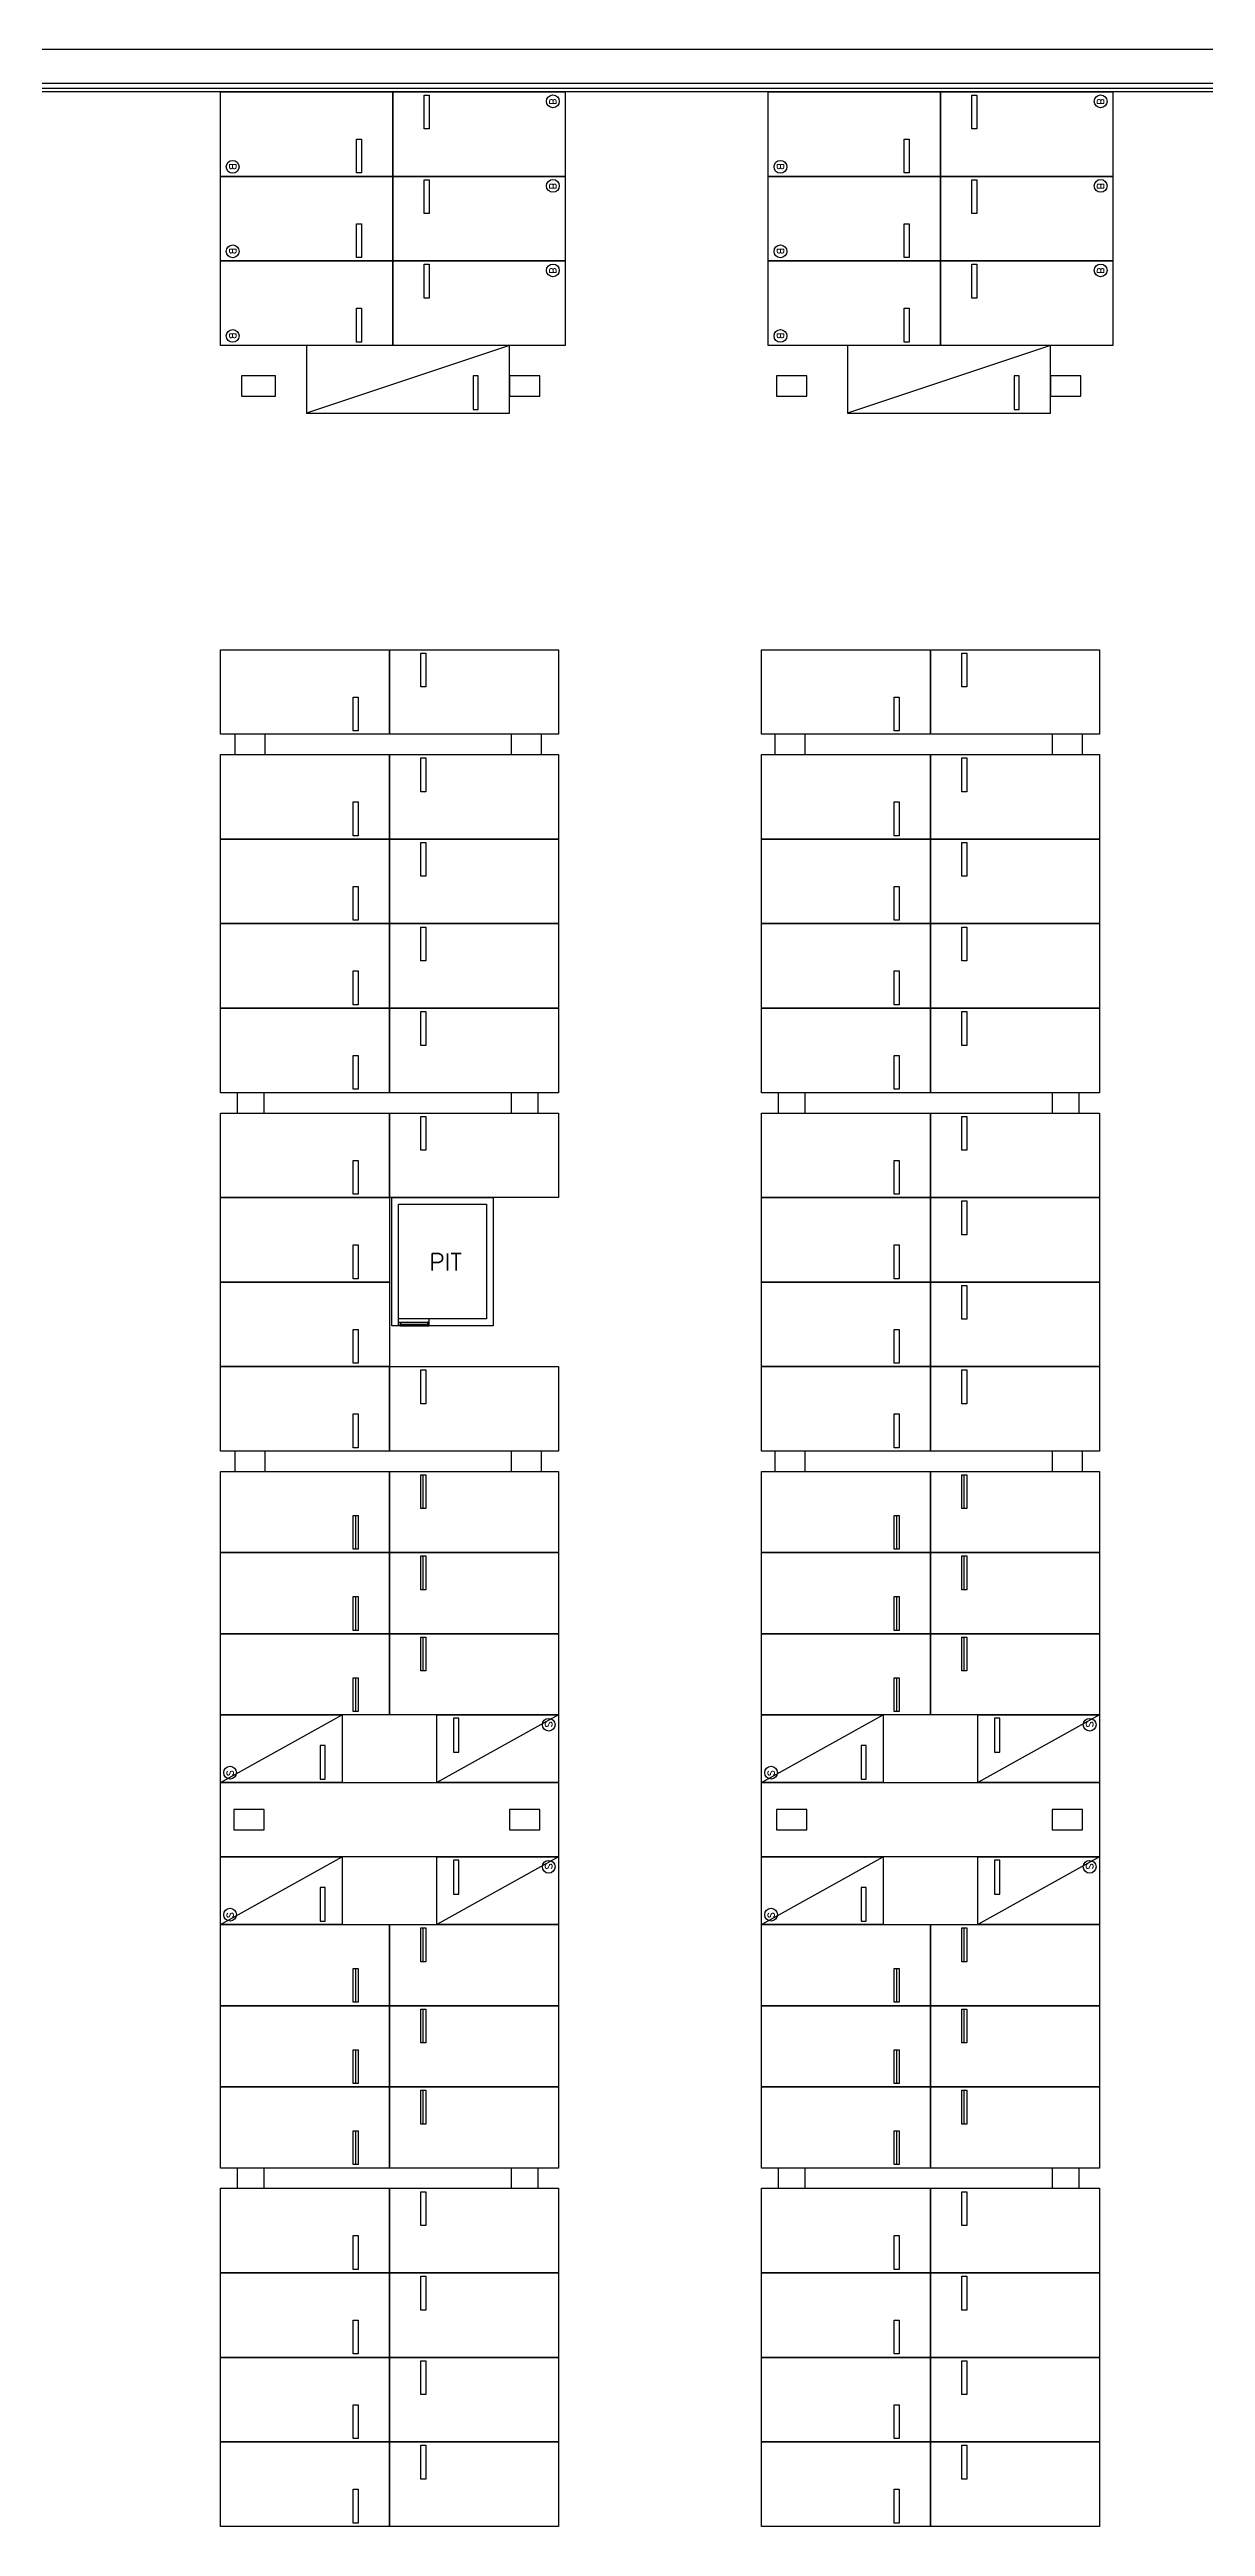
# Model space of a CAD drawing. Header units: millimetres. Extents: x -7614 to 421357, y 87385 to 341757.
# Drawn here: x 206168 to 240355, y 181627 to 254877 of the extents above; entities that cross this region are included whole.
import ezdxf
from ezdxf.enums import TextEntityAlignment as Align

# ---------------------------------------------------------------- set-up
doc = ezdxf.new("R2010")
doc.units = ezdxf.units.MM
doc.header["$LTSCALE"] = 600
doc.header["$MEASUREMENT"] = 0
doc.layers.add('e-plan', color=9, linetype='CONTINUOUS')
doc.styles.add('kiahn', font='romans.shx', dxfattribs={"bigfont": 'cadhs.shx'})

msp = doc.modelspace()

# ---------------------------------------------------------------- linework, layer by layer
at = {"layer": 'e-plan'}
for p, q in [((328920, 254877), (180670, 254877)), ((244420, 253627), (179370, 253627)), ((244420, 253877), (179670, 253877)), ((244420, 253727), (179820, 253727)), ((211220, 251127), (211220, 253627)), ((211220, 253627), (216320, 253627)), ((216320, 251127), (216320, 253627)), ((216320, 253627), (221420, 253627)), ((216320, 253627), (216320, 251127)), ((217245, 253527), (217395, 253527)), ((217245, 252527), (217245, 253527)), ((217395, 253527), (217395, 252527)), ((221420, 253627), (221420, 251127)), ((227420, 251127), (227420, 253627)), ((227420, 253627), (232520, 253627)), ((232520, 253627), (232520, 251127)), ((232520, 251127), (232520, 253627)), ((232520, 253627), (237620, 253627)), ((233445, 253527), (233595, 253527)), ((233445, 252527), (233445, 253527)), ((233595, 253527), (233595, 252527)), ((237620, 253627), (237620, 251127)), ((215245, 251227), (215245, 252227)), ((215245, 252227), (215395, 252227)), ((215395, 252227), (215395, 251227)), ((217395, 252527), (217245, 252527)), ((231445, 251227), (231445, 252227)), ((231445, 252227), (231595, 252227)), ((231595, 252227), (231595, 251227)), ((233595, 252527), (233445, 252527)), ((211220, 248627), (211220, 251127)), ((211220, 251127), (216320, 251127)), ((216320, 251127), (211220, 251127)), ((215395, 251227), (215245, 251227)), ((221420, 251127), (216320, 251127)), ((216320, 248627), (216320, 251127)), ((216320, 251127), (221420, 251127)), ((216320, 251127), (216320, 248627)), ((217245, 251027), (217395, 251027)), ((217245, 250027), (217245, 251027)), ((217395, 251027), (217395, 250027)), ((221420, 251127), (221420, 248627)), ((227420, 248627), (227420, 251127)), ((227420, 251127), (232520, 251127)), ((232520, 251127), (227420, 251127)), ((231595, 251227), (231445, 251227)), ((232520, 251127), (232520, 248627)), ((237620, 251127), (232520, 251127)), ((232520, 248627), (232520, 251127)), ((232520, 251127), (237620, 251127)), ((233445, 251027), (233595, 251027)), ((233445, 250027), (233445, 251027)), ((233595, 251027), (233595, 250027)), ((237620, 251127), (237620, 248627)), ((217395, 250027), (217245, 250027)), ((233595, 250027), (233445, 250027)), ((215245, 248727), (215245, 249727)), ((215245, 249727), (215395, 249727)), ((215395, 249727), (215395, 248727)), ((231445, 248727), (231445, 249727)), ((231445, 249727), (231595, 249727)), ((231595, 249727), (231595, 248727)), ((211220, 246127), (211220, 248627)), ((211220, 248627), (216320, 248627)), ((216320, 248627), (211220, 248627)), ((215395, 248727), (215245, 248727)), ((221420, 248627), (216320, 248627)), ((216320, 246127), (216320, 248627)), ((216320, 248627), (221420, 248627)), ((216320, 248627), (216320, 246127)), ((217245, 248527), (217395, 248527)), ((217245, 247527), (217245, 248527)), ((217395, 248527), (217395, 247527)), ((221420, 248627), (221420, 246127)), ((227420, 246127), (227420, 248627)), ((227420, 248627), (232520, 248627)), ((232520, 248627), (227420, 248627)), ((231595, 248727), (231445, 248727)), ((232520, 248627), (232520, 246127)), ((237620, 248627), (232520, 248627)), ((232520, 246127), (232520, 248627)), ((232520, 248627), (237620, 248627)), ((233445, 248527), (233595, 248527)), ((233445, 247527), (233445, 248527)), ((233595, 248527), (233595, 247527)), ((237620, 248627), (237620, 246127)), ((215245, 246227), (215245, 247227)), ((215245, 247227), (215395, 247227)), ((215395, 247227), (215395, 246227)), ((217395, 247527), (217245, 247527)), ((231445, 246227), (231445, 247227)), ((231445, 247227), (231595, 247227)), ((231595, 247227), (231595, 246227)), ((233595, 247527), (233445, 247527)), ((216320, 246127), (211220, 246127)), ((219770, 246127), (213770, 244127)), ((219770, 246127), (213770, 246127)), ((213770, 246127), (213770, 244127)), ((215395, 246227), (215245, 246227)), ((221420, 246127), (216320, 246127)), ((219770, 244127), (219770, 246127)), ((232520, 246127), (227420, 246127)), ((235770, 246127), (229770, 244127)), ((235770, 246127), (229770, 246127)), ((229770, 246127), (229770, 244127)), ((231595, 246227), (231445, 246227)), ((237620, 246127), (232520, 246127)), ((235770, 244127), (235770, 246127)), ((218845, 245227), (218695, 245227)), ((218695, 245227), (218695, 244227)), ((218845, 244227), (218845, 245227)), ((234845, 245227), (234695, 245227)), ((234695, 245227), (234695, 244227)), ((234845, 244227), (234845, 245227)), ((213770, 244127), (219770, 244127)), ((218695, 244227), (218845, 244227)), ((229770, 244127), (235770, 244127)), ((234695, 244227), (234845, 244227)), ((211220, 234627), (211220, 237127)), ((211220, 237127), (216220, 237127)), ((216220, 237127), (216220, 234627)), ((216220, 234627), (216220, 237127)), ((216220, 237127), (221220, 237127)), ((217145, 237027), (217295, 237027)), ((217145, 236027), (217145, 237027)), ((217295, 237027), (217295, 236027)), ((221220, 237127), (221220, 234627)), ((227220, 234627), (227220, 237127)), ((227220, 237127), (232220, 237127)), ((232220, 237127), (232220, 234627)), ((232220, 234627), (232220, 237127)), ((232220, 237127), (237220, 237127)), ((233145, 237027), (233295, 237027)), ((233145, 236027), (233145, 237027)), ((233295, 237027), (233295, 236027)), ((237220, 237127), (237220, 234627)), ((217295, 236027), (217145, 236027)), ((233295, 236027), (233145, 236027)), ((215145, 234727), (215145, 235727)), ((215145, 235727), (215295, 235727)), ((215295, 235727), (215295, 234727)), ((231145, 234727), (231145, 235727)), ((231145, 235727), (231295, 235727)), ((231295, 235727), (231295, 234727)), ((216220, 234627), (211220, 234627)), ((215295, 234727), (215145, 234727)), ((221220, 234627), (216220, 234627)), ((232220, 234627), (227220, 234627)), ((231295, 234727), (231145, 234727)), ((237220, 234627), (232220, 234627)), ((211220, 231527), (211220, 234027)), ((211220, 234027), (216220, 234027)), ((216220, 234027), (216220, 231527)), ((216220, 231527), (216220, 234027)), ((216220, 234027), (221220, 234027)), ((217145, 233927), (217295, 233927)), ((217145, 232927), (217145, 233927)), ((217295, 233927), (217295, 232927)), ((221220, 234027), (221220, 231527)), ((227220, 231527), (227220, 234027)), ((227220, 234027), (232220, 234027)), ((232220, 234027), (232220, 231527)), ((232220, 231527), (232220, 234027)), ((232220, 234027), (237220, 234027)), ((233145, 233927), (233295, 233927)), ((233145, 232927), (233145, 233927)), ((233295, 233927), (233295, 232927)), ((237220, 234027), (237220, 231527)), ((215145, 231627), (215145, 232627)), ((215145, 232627), (215295, 232627)), ((215295, 232627), (215295, 231627)), ((217295, 232927), (217145, 232927)), ((231145, 231627), (231145, 232627)), ((231145, 232627), (231295, 232627)), ((231295, 232627), (231295, 231627)), ((233295, 232927), (233145, 232927)), ((211220, 229027), (211220, 231527)), ((211220, 231527), (216220, 231527)), ((216220, 231527), (211220, 231527)), ((215295, 231627), (215145, 231627)), ((216220, 231527), (216220, 229027)), ((221220, 231527), (216220, 231527)), ((216220, 229027), (216220, 231527)), ((216220, 231527), (221220, 231527)), ((221220, 231527), (221220, 229027)), ((227220, 229027), (227220, 231527)), ((227220, 231527), (232220, 231527)), ((232220, 231527), (227220, 231527)), ((231295, 231627), (231145, 231627)), ((232220, 231527), (232220, 229027)), ((237220, 231527), (232220, 231527)), ((232220, 229027), (232220, 231527)), ((232220, 231527), (237220, 231527)), ((237220, 231527), (237220, 229027)), ((217145, 231427), (217295, 231427)), ((217145, 230427), (217145, 231427)), ((217295, 231427), (217295, 230427)), ((233145, 231427), (233295, 231427)), ((233145, 230427), (233145, 231427)), ((233295, 231427), (233295, 230427)), ((215145, 229127), (215145, 230127)), ((215145, 230127), (215295, 230127)), ((215295, 230127), (215295, 229127)), ((217295, 230427), (217145, 230427)), ((231145, 229127), (231145, 230127)), ((231145, 230127), (231295, 230127)), ((231295, 230127), (231295, 229127)), ((233295, 230427), (233145, 230427)), ((211220, 226527), (211220, 229027)), ((211220, 229027), (216220, 229027)), ((216220, 229027), (211220, 229027)), ((215295, 229127), (215145, 229127)), ((216220, 229027), (216220, 226527)), ((221220, 229027), (216220, 229027)), ((216220, 226527), (216220, 229027)), ((216220, 229027), (221220, 229027)), ((217145, 228927), (217295, 228927)), ((217145, 227927), (217145, 228927)), ((217295, 228927), (217295, 227927)), ((221220, 229027), (221220, 226527)), ((227220, 226527), (227220, 229027)), ((227220, 229027), (232220, 229027)), ((232220, 229027), (227220, 229027)), ((231295, 229127), (231145, 229127)), ((232220, 229027), (232220, 226527)), ((237220, 229027), (232220, 229027)), ((232220, 226527), (232220, 229027)), ((232220, 229027), (237220, 229027)), ((233145, 228927), (233295, 228927)), ((233145, 227927), (233145, 228927)), ((233295, 228927), (233295, 227927)), ((237220, 229027), (237220, 226527)), ((217295, 227927), (217145, 227927)), ((233295, 227927), (233145, 227927)), ((215145, 226627), (215145, 227627)), ((215145, 227627), (215295, 227627)), ((215295, 227627), (215295, 226627)), ((231145, 226627), (231145, 227627)), ((231145, 227627), (231295, 227627)), ((231295, 227627), (231295, 226627)), ((216220, 226527), (211220, 226527)), ((211220, 224027), (211220, 226527)), ((211220, 226527), (216220, 226527)), ((215295, 226627), (215145, 226627)), ((216220, 226527), (216220, 224027)), ((221220, 226527), (216220, 226527)), ((216220, 224027), (216220, 226527)), ((216220, 226527), (221220, 226527)), ((217145, 226427), (217295, 226427)), ((217145, 225427), (217145, 226427)), ((217295, 226427), (217295, 225427)), ((221220, 226527), (221220, 224027)), ((232220, 226527), (227220, 226527)), ((227220, 224027), (227220, 226527)), ((227220, 226527), (232220, 226527)), ((231295, 226627), (231145, 226627)), ((232220, 226527), (232220, 224027)), ((237220, 226527), (232220, 226527)), ((232220, 224027), (232220, 226527)), ((232220, 226527), (237220, 226527)), ((233145, 226427), (233295, 226427)), ((233145, 225427), (233145, 226427)), ((233295, 226427), (233295, 225427)), ((237220, 226527), (237220, 224027)), ((215145, 224127), (215145, 225127)), ((215145, 225127), (215295, 225127)), ((215295, 225127), (215295, 224127)), ((217295, 225427), (217145, 225427)), ((231145, 224127), (231145, 225127)), ((231145, 225127), (231295, 225127)), ((231295, 225127), (231295, 224127)), ((233295, 225427), (233145, 225427)), ((216220, 224027), (211220, 224027)), ((211220, 220927), (211220, 223427)), ((211220, 223427), (216220, 223427)), ((215295, 224127), (215145, 224127)), ((221220, 224027), (216220, 224027)), ((216220, 223427), (216220, 220927)), ((216220, 220927), (216220, 223427)), ((216220, 223427), (221220, 223427)), ((221220, 223427), (221220, 220927)), ((232220, 224027), (227220, 224027)), ((227220, 220927), (227220, 223427)), ((227220, 223427), (232220, 223427)), ((231295, 224127), (231145, 224127)), ((237220, 224027), (232220, 224027)), ((232220, 223427), (232220, 220927)), ((232220, 220927), (232220, 223427)), ((232220, 223427), (237220, 223427)), ((237220, 223427), (237220, 220927)), ((217145, 223327), (217295, 223327)), ((217145, 222327), (217145, 223327)), ((217295, 223327), (217295, 222327)), ((233145, 223327), (233295, 223327)), ((233145, 222327), (233145, 223327)), ((233295, 223327), (233295, 222327)), ((215145, 221027), (215145, 222027)), ((215145, 222027), (215295, 222027)), ((215295, 222027), (215295, 221027)), ((217295, 222327), (217145, 222327)), ((231145, 221027), (231145, 222027)), ((231145, 222027), (231295, 222027)), ((231295, 222027), (231295, 221027)), ((233295, 222327), (233145, 222327)), ((211220, 218427), (211220, 220927)), ((211220, 220927), (216220, 220927)), ((216220, 220927), (211220, 220927)), ((215295, 221027), (215145, 221027)), ((216220, 220927), (216220, 218427)), ((221220, 220927), (216220, 220927)), ((216290, 220927), (219290, 220927)), ((216290, 217137), (216290, 220927)), ((216490, 220727), (219090, 220727)), ((216490, 217337), (216490, 220727)), ((219090, 220727), (219090, 217337)), ((219290, 220927), (219290, 217137)), ((232220, 220927), (227220, 220927)), ((227220, 218427), (227220, 220927)), ((227220, 220927), (232220, 220927)), ((231295, 221027), (231145, 221027)), ((232220, 220927), (232220, 218427)), ((237220, 220927), (232220, 220927)), ((232220, 218427), (232220, 220927)), ((232220, 220927), (237220, 220927)), ((233145, 220827), (233295, 220827)), ((233145, 219827), (233145, 220827)), ((233295, 220827), (233295, 219827)), ((237220, 220927), (237220, 218427)), ((233295, 219827), (233145, 219827)), ((215145, 218527), (215145, 219527)), ((215145, 219527), (215295, 219527)), ((215295, 219527), (215295, 218527)), ((231145, 218527), (231145, 219527)), ((231145, 219527), (231295, 219527)), ((231295, 219527), (231295, 218527)), ((211220, 215927), (211220, 218427)), ((211220, 218427), (216220, 218427)), ((216220, 218427), (211220, 218427)), ((215295, 218527), (215145, 218527)), ((216220, 218427), (216220, 215927)), ((232220, 218427), (227220, 218427)), ((227220, 215927), (227220, 218427)), ((227220, 218427), (232220, 218427)), ((231295, 218527), (231145, 218527)), ((232220, 218427), (232220, 215927)), ((237220, 218427), (232220, 218427)), ((232220, 215927), (232220, 218427)), ((232220, 218427), (237220, 218427)), ((233145, 218327), (233295, 218327)), ((233145, 217327), (233145, 218327)), ((233295, 218327), (233295, 217327)), ((237220, 218427), (237220, 215927)), ((215145, 216027), (215145, 217027)), ((215145, 217027), (215295, 217027)), ((215295, 217027), (215295, 216027)), ((219290, 217137), (216290, 217137)), ((216490, 217137), (216490, 217337)), ((217410, 217337), (216490, 217337)), ((217410, 217337), (216490, 217337)), ((219090, 217337), (216490, 217337)), ((216500, 217137), (216500, 217237)), ((216500, 217237), (216535, 217237)), ((216535, 217137), (216500, 217137)), ((216535, 217237), (216550, 217237)), ((216550, 217187), (216535, 217187)), ((216535, 217187), (216535, 217137)), ((216535, 217137), (217365, 217137)), ((216550, 217237), (217350, 217237)), ((216550, 217237), (216550, 217187)), ((216550, 217187), (217350, 217187)), ((217365, 217237), (217350, 217237)), ((217350, 217237), (217350, 217187)), ((217350, 217187), (217365, 217187)), ((217400, 217237), (217365, 217237)), ((217365, 217187), (217365, 217137)), ((217365, 217137), (217400, 217137)), ((217400, 217137), (217400, 217337)), ((217400, 217137), (217400, 217237)), ((217410, 217337), (217410, 217337)), ((231145, 216027), (231145, 217027)), ((231145, 217027), (231295, 217027)), ((231295, 217027), (231295, 216027)), ((233295, 217327), (233145, 217327)), ((216220, 215927), (211220, 215927)), ((211220, 213427), (211220, 215927)), ((211220, 215927), (216220, 215927)), ((215295, 216027), (215145, 216027)), ((216220, 215927), (216220, 213427)), ((216220, 213427), (216220, 215927)), ((216220, 215927), (221220, 215927)), ((217145, 215827), (217295, 215827)), ((217145, 214827), (217145, 215827)), ((217295, 215827), (217295, 214827)), ((221220, 215927), (221220, 213427)), ((232220, 215927), (227220, 215927)), ((227220, 213427), (227220, 215927)), ((227220, 215927), (232220, 215927)), ((231295, 216027), (231145, 216027)), ((232220, 215927), (232220, 213427)), ((237220, 215927), (232220, 215927)), ((232220, 213427), (232220, 215927)), ((232220, 215927), (237220, 215927)), ((233145, 215827), (233295, 215827)), ((233145, 214827), (233145, 215827)), ((233295, 215827), (233295, 214827)), ((237220, 215927), (237220, 213427)), ((217295, 214827), (217145, 214827)), ((233295, 214827), (233145, 214827)), ((215145, 213527), (215145, 214527)), ((215145, 214527), (215295, 214527)), ((215295, 214527), (215295, 213527)), ((231145, 213527), (231145, 214527)), ((231145, 214527), (231295, 214527)), ((231295, 214527), (231295, 213527)), ((216220, 213427), (211220, 213427)), ((215295, 213527), (215145, 213527)), ((221220, 213427), (216220, 213427)), ((232220, 213427), (227220, 213427)), ((231295, 213527), (231145, 213527)), ((237220, 213427), (232220, 213427)), ((211220, 210427), (211220, 212827)), ((211220, 212827), (216220, 212827)), ((216220, 212827), (216220, 210427)), ((216220, 210427), (216220, 212827)), ((216220, 212827), (221220, 212827)), ((217145, 212727), (217295, 212727)), ((217145, 211727), (217145, 212727)), ((217220, 211727), (217220, 212727)), ((217295, 212727), (217295, 211727)), ((221220, 212827), (221220, 210427)), ((227220, 210427), (227220, 212827)), ((227220, 212827), (232220, 212827)), ((232220, 212827), (232220, 210427)), ((232220, 210427), (232220, 212827)), ((232220, 212827), (237220, 212827)), ((233145, 212727), (233295, 212727)), ((233145, 211727), (233145, 212727)), ((233220, 211727), (233220, 212727)), ((233295, 212727), (233295, 211727)), ((237220, 212827), (237220, 210427)), ((217295, 211727), (217145, 211727)), ((233295, 211727), (233145, 211727)), ((215145, 210527), (215145, 211527)), ((215145, 211527), (215295, 211527)), ((215220, 211527), (215220, 210527)), ((215295, 211527), (215295, 210527)), ((231145, 210527), (231145, 211527)), ((231145, 211527), (231295, 211527)), ((231220, 211527), (231220, 210527)), ((231295, 211527), (231295, 210527)), ((211220, 208027), (211220, 210427)), ((211220, 210427), (216220, 210427)), ((216220, 210427), (211220, 210427)), ((215295, 210527), (215145, 210527)), ((216220, 210427), (216220, 208027)), ((221220, 210427), (216220, 210427)), ((216220, 208027), (216220, 210427)), ((216220, 210427), (221220, 210427)), ((217145, 210327), (217295, 210327)), ((217145, 209327), (217145, 210327)), ((217220, 209327), (217220, 210327)), ((217295, 210327), (217295, 209327)), ((221220, 210427), (221220, 208027)), ((227220, 208027), (227220, 210427)), ((227220, 210427), (232220, 210427)), ((232220, 210427), (227220, 210427)), ((231295, 210527), (231145, 210527)), ((232220, 210427), (232220, 208027)), ((237220, 210427), (232220, 210427)), ((232220, 208027), (232220, 210427)), ((232220, 210427), (237220, 210427)), ((233145, 210327), (233295, 210327)), ((233145, 209327), (233145, 210327)), ((233220, 209327), (233220, 210327)), ((233295, 210327), (233295, 209327)), ((237220, 210427), (237220, 208027)), ((215145, 208127), (215145, 209127)), ((215145, 209127), (215295, 209127)), ((215220, 209127), (215220, 208127)), ((215295, 209127), (215295, 208127)), ((217295, 209327), (217145, 209327)), ((231145, 208127), (231145, 209127)), ((231145, 209127), (231295, 209127)), ((231220, 209127), (231220, 208127)), ((231295, 209127), (231295, 208127)), ((233295, 209327), (233145, 209327)), ((215295, 208127), (215145, 208127)), ((231295, 208127), (231145, 208127)), ((211220, 205627), (211220, 208027)), ((211220, 208027), (216220, 208027)), ((216220, 208027), (211220, 208027)), ((216220, 208027), (216220, 205627)), ((216220, 205627), (216220, 208027)), ((216220, 208027), (221220, 208027)), ((221220, 208027), (216220, 208027)), ((217145, 207927), (217295, 207927)), ((217145, 206927), (217145, 207927)), ((217220, 206927), (217220, 207927)), ((217295, 207927), (217295, 206927)), ((221220, 208027), (221220, 205627)), ((227220, 205627), (227220, 208027)), ((227220, 208027), (232220, 208027)), ((232220, 208027), (227220, 208027)), ((232220, 208027), (232220, 205627)), ((232220, 205627), (232220, 208027)), ((232220, 208027), (237220, 208027)), ((237220, 208027), (232220, 208027)), ((233145, 207927), (233295, 207927)), ((233145, 206927), (233145, 207927)), ((233220, 206927), (233220, 207927)), ((233295, 207927), (233295, 206927)), ((237220, 208027), (237220, 205627)), ((215145, 205727), (215145, 206727)), ((215145, 206727), (215295, 206727)), ((215220, 206727), (215220, 205727)), ((215295, 206727), (215295, 205727)), ((217295, 206927), (217145, 206927)), ((231145, 205727), (231145, 206727)), ((231145, 206727), (231295, 206727)), ((231220, 206727), (231220, 205727)), ((231295, 206727), (231295, 205727)), ((233295, 206927), (233145, 206927)), ((211220, 203627), (214820, 205627)), ((211220, 203627), (211220, 205627)), ((211220, 205627), (214820, 205627)), ((216220, 205627), (211220, 205627)), ((214820, 205627), (214820, 203627)), ((215295, 205727), (215145, 205727)), ((221220, 205627), (216220, 205627)), ((221220, 205627), (217620, 203627)), ((217620, 205627), (221220, 205627)), ((217620, 203627), (217620, 205627)), ((218270, 205527), (218120, 205527)), ((218120, 205527), (218120, 204527)), ((218270, 204527), (218270, 205527)), ((221220, 205627), (221220, 203627)), ((227220, 203627), (230820, 205627)), ((227220, 203627), (227220, 205627)), ((227220, 205627), (230820, 205627)), ((232220, 205627), (227220, 205627)), ((230820, 205627), (230820, 203627)), ((231295, 205727), (231145, 205727)), ((237220, 205627), (232220, 205627)), ((237220, 205627), (233620, 203627)), ((233620, 205627), (237220, 205627)), ((233620, 203627), (233620, 205627)), ((234270, 205527), (234120, 205527)), ((234120, 205527), (234120, 204527)), ((234270, 204527), (234270, 205527)), ((237220, 205627), (237220, 203627)), ((214320, 204727), (214170, 204727)), ((214170, 204727), (214170, 203727)), ((214320, 203727), (214320, 204727)), ((218120, 204527), (218270, 204527)), ((230320, 204727), (230170, 204727)), ((230170, 204727), (230170, 203727)), ((230320, 203727), (230320, 204727)), ((234120, 204527), (234270, 204527)), ((214170, 203727), (214320, 203727)), ((230170, 203727), (230320, 203727)), ((211220, 203627), (221220, 203627)), ((211220, 201427), (211220, 203627)), ((214820, 203627), (211220, 203627)), ((221220, 203627), (217620, 203627)), ((221220, 203627), (221220, 201427)), ((227220, 203627), (237220, 203627)), ((227220, 201427), (227220, 203627)), ((230820, 203627), (227220, 203627)), ((237220, 203627), (233620, 203627)), ((237220, 203627), (237220, 201427)), ((211220, 199427), (214820, 201427)), ((221220, 201427), (211220, 201427)), ((211220, 199427), (211220, 201427)), ((211220, 201427), (214820, 201427)), ((214820, 201427), (214820, 199427)), ((221220, 201427), (217620, 199427)), ((217620, 201427), (221220, 201427)), ((217620, 199427), (217620, 201427)), ((218270, 201327), (218120, 201327)), ((218120, 201327), (218120, 200327)), ((218270, 200327), (218270, 201327)), ((221220, 201427), (221220, 199427)), ((227220, 199427), (230820, 201427)), ((237220, 201427), (227220, 201427)), ((227220, 199427), (227220, 201427)), ((227220, 201427), (230820, 201427)), ((230820, 201427), (230820, 199427)), ((237220, 201427), (233620, 199427)), ((233620, 201427), (237220, 201427)), ((233620, 199427), (233620, 201427)), ((234270, 201327), (234120, 201327)), ((234120, 201327), (234120, 200327)), ((234270, 200327), (234270, 201327)), ((237220, 201427), (237220, 199427)), ((214320, 200527), (214170, 200527)), ((214170, 200527), (214170, 199527)), ((214320, 199527), (214320, 200527)), ((218120, 200327), (218270, 200327)), ((230320, 200527), (230170, 200527)), ((230170, 200527), (230170, 199527)), ((230320, 199527), (230320, 200527)), ((234120, 200327), (234270, 200327)), ((214820, 199427), (211220, 199427)), ((211220, 197027), (211220, 199427)), ((211220, 199427), (216220, 199427)), ((214170, 199527), (214320, 199527)), ((216220, 199427), (216220, 197027)), ((216220, 197027), (216220, 199427)), ((216220, 199427), (221220, 199427)), ((217145, 199327), (217295, 199327)), ((217145, 198327), (217145, 199327)), ((217220, 198327), (217220, 199327)), ((217295, 199327), (217295, 198327)), ((221220, 199427), (217620, 199427)), ((221220, 199427), (221220, 197027)), ((230820, 199427), (227220, 199427)), ((227220, 197027), (227220, 199427)), ((227220, 199427), (232220, 199427)), ((230170, 199527), (230320, 199527)), ((232220, 199427), (232220, 197027)), ((232220, 197027), (232220, 199427)), ((232220, 199427), (237220, 199427)), ((233145, 199327), (233295, 199327)), ((233145, 198327), (233145, 199327)), ((233220, 198327), (233220, 199327)), ((233295, 199327), (233295, 198327)), ((237220, 199427), (233620, 199427)), ((237220, 199427), (237220, 197027)), ((215145, 197127), (215145, 198127)), ((215145, 198127), (215295, 198127)), ((215220, 198127), (215220, 197127)), ((215295, 198127), (215295, 197127)), ((217295, 198327), (217145, 198327)), ((231145, 197127), (231145, 198127)), ((231145, 198127), (231295, 198127)), ((231220, 198127), (231220, 197127)), ((231295, 198127), (231295, 197127)), ((233295, 198327), (233145, 198327)), ((215295, 197127), (215145, 197127)), ((231295, 197127), (231145, 197127)), ((211220, 194627), (211220, 197027)), ((211220, 197027), (216220, 197027)), ((216220, 197027), (211220, 197027)), ((216220, 197027), (216220, 194627)), ((221220, 197027), (216220, 197027)), ((216220, 194627), (216220, 197027)), ((216220, 197027), (221220, 197027)), ((217145, 196927), (217295, 196927)), ((217145, 195927), (217145, 196927)), ((217220, 195927), (217220, 196927)), ((217295, 196927), (217295, 195927)), ((221220, 197027), (221220, 194627)), ((227220, 194627), (227220, 197027)), ((227220, 197027), (232220, 197027)), ((232220, 197027), (227220, 197027)), ((232220, 197027), (232220, 194627)), ((237220, 197027), (232220, 197027)), ((232220, 194627), (232220, 197027)), ((232220, 197027), (237220, 197027)), ((233145, 196927), (233295, 196927)), ((233145, 195927), (233145, 196927)), ((233220, 195927), (233220, 196927)), ((233295, 196927), (233295, 195927)), ((237220, 197027), (237220, 194627)), ((215145, 194727), (215145, 195727)), ((215145, 195727), (215295, 195727)), ((215220, 195727), (215220, 194727)), ((215295, 195727), (215295, 194727)), ((217295, 195927), (217145, 195927)), ((231145, 194727), (231145, 195727)), ((231145, 195727), (231295, 195727)), ((231220, 195727), (231220, 194727)), ((231295, 195727), (231295, 194727)), ((233295, 195927), (233145, 195927)), ((211220, 192227), (211220, 194627)), ((211220, 194627), (216220, 194627)), ((216220, 194627), (211220, 194627)), ((215295, 194727), (215145, 194727)), ((216220, 194627), (216220, 192227)), ((216220, 192227), (216220, 194627)), ((216220, 194627), (221220, 194627)), ((221220, 194627), (216220, 194627)), ((217145, 194527), (217295, 194527)), ((217145, 193527), (217145, 194527)), ((217220, 193527), (217220, 194527)), ((217295, 194527), (217295, 193527)), ((221220, 194627), (221220, 192227)), ((227220, 192227), (227220, 194627)), ((227220, 194627), (232220, 194627)), ((232220, 194627), (227220, 194627)), ((231295, 194727), (231145, 194727)), ((232220, 194627), (232220, 192227)), ((232220, 192227), (232220, 194627)), ((232220, 194627), (237220, 194627)), ((237220, 194627), (232220, 194627)), ((233145, 194527), (233295, 194527)), ((233145, 193527), (233145, 194527)), ((233220, 193527), (233220, 194527)), ((233295, 194527), (233295, 193527)), ((237220, 194627), (237220, 192227)), ((217295, 193527), (217145, 193527)), ((233295, 193527), (233145, 193527)), ((215145, 192327), (215145, 193327)), ((215145, 193327), (215295, 193327)), ((215220, 193327), (215220, 192327)), ((215295, 193327), (215295, 192327)), ((231145, 192327), (231145, 193327)), ((231145, 193327), (231295, 193327)), ((231220, 193327), (231220, 192327)), ((231295, 193327), (231295, 192327)), ((216220, 192227), (211220, 192227)), ((215295, 192327), (215145, 192327)), ((221220, 192227), (216220, 192227)), ((232220, 192227), (227220, 192227)), ((231295, 192327), (231145, 192327)), ((237220, 192227), (232220, 192227)), ((211220, 189127), (211220, 191627)), ((211220, 191627), (216220, 191627)), ((216220, 191627), (216220, 189127)), ((216220, 189127), (216220, 191627)), ((216220, 191627), (221220, 191627)), ((217145, 191527), (217295, 191527)), ((217145, 190527), (217145, 191527)), ((217295, 191527), (217295, 190527)), ((221220, 191627), (221220, 189127)), ((227220, 189127), (227220, 191627)), ((227220, 191627), (232220, 191627)), ((232220, 191627), (232220, 189127)), ((232220, 189127), (232220, 191627)), ((232220, 191627), (237220, 191627)), ((233145, 191527), (233295, 191527)), ((233145, 190527), (233145, 191527)), ((233295, 191527), (233295, 190527)), ((237220, 191627), (237220, 189127)), ((217295, 190527), (217145, 190527)), ((233295, 190527), (233145, 190527)), ((215145, 189227), (215145, 190227)), ((215145, 190227), (215295, 190227)), ((215295, 190227), (215295, 189227)), ((231145, 189227), (231145, 190227)), ((231145, 190227), (231295, 190227)), ((231295, 190227), (231295, 189227)), ((211220, 186627), (211220, 189127)), ((211220, 189127), (216220, 189127)), ((216220, 189127), (211220, 189127)), ((215295, 189227), (215145, 189227)), ((216220, 189127), (216220, 186627)), ((221220, 189127), (216220, 189127)), ((216220, 186627), (216220, 189127)), ((216220, 189127), (221220, 189127)), ((217145, 189027), (217295, 189027)), ((217145, 188027), (217145, 189027)), ((217295, 189027), (217295, 188027)), ((221220, 189127), (221220, 186627)), ((227220, 186627), (227220, 189127)), ((227220, 189127), (232220, 189127)), ((232220, 189127), (227220, 189127)), ((231295, 189227), (231145, 189227)), ((232220, 189127), (232220, 186627)), ((237220, 189127), (232220, 189127)), ((232220, 186627), (232220, 189127)), ((232220, 189127), (237220, 189127)), ((233145, 189027), (233295, 189027)), ((233145, 188027), (233145, 189027)), ((233295, 189027), (233295, 188027)), ((237220, 189127), (237220, 186627)), ((215145, 186727), (215145, 187727)), ((215145, 187727), (215295, 187727)), ((215295, 187727), (215295, 186727)), ((217295, 188027), (217145, 188027)), ((231145, 186727), (231145, 187727)), ((231145, 187727), (231295, 187727)), ((231295, 187727), (231295, 186727)), ((233295, 188027), (233145, 188027)), ((211220, 184127), (211220, 186627)), ((211220, 186627), (216220, 186627)), ((216220, 186627), (211220, 186627)), ((215295, 186727), (215145, 186727)), ((216220, 186627), (216220, 184127)), ((221220, 186627), (216220, 186627)), ((216220, 184127), (216220, 186627)), ((216220, 186627), (221220, 186627)), ((217145, 186527), (217295, 186527)), ((217145, 185527), (217145, 186527)), ((217295, 186527), (217295, 185527)), ((221220, 186627), (221220, 184127)), ((227220, 184127), (227220, 186627)), ((227220, 186627), (232220, 186627)), ((232220, 186627), (227220, 186627)), ((231295, 186727), (231145, 186727)), ((232220, 186627), (232220, 184127)), ((237220, 186627), (232220, 186627)), ((232220, 184127), (232220, 186627)), ((232220, 186627), (237220, 186627)), ((233145, 186527), (233295, 186527)), ((233145, 185527), (233145, 186527)), ((233295, 186527), (233295, 185527)), ((237220, 186627), (237220, 184127)), ((217295, 185527), (217145, 185527)), ((233295, 185527), (233145, 185527)), ((215145, 184227), (215145, 185227)), ((215145, 185227), (215295, 185227)), ((215295, 185227), (215295, 184227)), ((231145, 184227), (231145, 185227)), ((231145, 185227), (231295, 185227)), ((231295, 185227), (231295, 184227)), ((216220, 184127), (211220, 184127)), ((211220, 181627), (211220, 184127)), ((211220, 184127), (216220, 184127)), ((215295, 184227), (215145, 184227)), ((216220, 184127), (216220, 181627)), ((221220, 184127), (216220, 184127)), ((216220, 181627), (216220, 184127)), ((216220, 184127), (221220, 184127)), ((217145, 184027), (217295, 184027)), ((217145, 183027), (217145, 184027)), ((217295, 184027), (217295, 183027)), ((221220, 184127), (221220, 181627)), ((232220, 184127), (227220, 184127)), ((227220, 181627), (227220, 184127)), ((227220, 184127), (232220, 184127)), ((231295, 184227), (231145, 184227)), ((232220, 184127), (232220, 181627)), ((237220, 184127), (232220, 184127)), ((232220, 181627), (232220, 184127)), ((232220, 184127), (237220, 184127)), ((233145, 184027), (233295, 184027)), ((233145, 183027), (233145, 184027)), ((233295, 184027), (233295, 183027)), ((237220, 184127), (237220, 181627)), ((215145, 181727), (215145, 182727)), ((215145, 182727), (215295, 182727)), ((215295, 182727), (215295, 181727)), ((217295, 183027), (217145, 183027)), ((231145, 181727), (231145, 182727)), ((231145, 182727), (231295, 182727)), ((231295, 182727), (231295, 181727)), ((233295, 183027), (233145, 183027)), ((215295, 181727), (215145, 181727)), ((231295, 181727), (231145, 181727)), ((216220, 181627), (211220, 181627)), ((221220, 181627), (216220, 181627)), ((232220, 181627), (227220, 181627)), ((237220, 181627), (232220, 181627))]:
    msp.add_line(p, q, dxfattribs=at)
at = {"layer": 'e-plan', "ltscale": 0.5}
for p, q in [((212850, 245227), (211850, 245227)), ((211850, 245227), (211850, 244627)), ((212850, 244627), (212850, 245227)), ((220670, 245227), (219770, 245227)), ((219770, 245227), (219770, 244627)), ((220670, 244627), (220670, 245227)), ((228570, 245227), (227670, 245227)), ((227670, 245227), (227670, 244627)), ((228570, 244627), (228570, 245227)), ((236670, 245227), (235770, 245227)), ((235770, 245227), (235770, 244627)), ((236670, 244627), (236670, 245227)), ((211850, 244627), (212850, 244627)), ((219770, 244627), (220670, 244627)), ((227670, 244627), (228570, 244627)), ((235770, 244627), (236670, 244627)), ((212550, 234627), (211650, 234627)), ((211650, 234627), (211650, 234027)), ((212550, 234027), (212550, 234627)), ((220720, 234627), (219820, 234627)), ((219820, 234627), (219820, 234027)), ((220720, 234027), (220720, 234627)), ((228520, 234627), (227620, 234627)), ((227620, 234627), (227620, 234027)), ((228520, 234027), (228520, 234627)), ((236720, 234627), (235820, 234627)), ((235820, 234627), (235820, 234027)), ((236720, 234027), (236720, 234627)), ((211650, 234027), (212550, 234027)), ((219820, 234027), (220720, 234027)), ((227620, 234027), (228520, 234027)), ((235820, 234027), (236720, 234027)), ((212520, 224027), (211720, 224027)), ((211720, 224027), (211720, 223427)), ((211720, 223427), (212520, 223427)), ((212520, 223427), (212520, 224027)), ((220620, 224027), (219820, 224027)), ((219820, 224027), (219820, 223427)), ((219820, 223427), (220620, 223427)), ((220620, 223427), (220620, 224027)), ((228520, 224027), (227720, 224027)), ((227720, 224027), (227720, 223427)), ((227720, 223427), (228520, 223427)), ((228520, 223427), (228520, 224027)), ((236620, 224027), (235820, 224027)), ((235820, 224027), (235820, 223427)), ((235820, 223427), (236620, 223427)), ((236620, 223427), (236620, 224027)), ((212550, 213427), (211650, 213427)), ((211650, 213427), (211650, 212827)), ((212550, 212827), (212550, 213427)), ((220720, 213427), (219820, 213427)), ((219820, 213427), (219820, 212827)), ((220720, 212827), (220720, 213427)), ((228520, 213427), (227620, 213427)), ((227620, 213427), (227620, 212827)), ((228520, 212827), (228520, 213427)), ((236720, 213427), (235820, 213427)), ((235820, 213427), (235820, 212827)), ((236720, 212827), (236720, 213427)), ((211650, 212827), (212550, 212827)), ((219820, 212827), (220720, 212827)), ((227620, 212827), (228520, 212827)), ((235820, 212827), (236720, 212827)), ((212520, 202827), (211620, 202827)), ((211620, 202827), (211620, 202227)), ((211620, 202227), (212520, 202227)), ((212520, 202227), (212520, 202827)), ((220670, 202827), (219770, 202827)), ((219770, 202827), (219770, 202227)), ((219770, 202227), (220670, 202227)), ((220670, 202227), (220670, 202827)), ((228570, 202827), (227670, 202827)), ((227670, 202827), (227670, 202227)), ((227670, 202227), (228570, 202227)), ((228570, 202227), (228570, 202827)), ((236720, 202827), (235820, 202827)), ((235820, 202827), (235820, 202227)), ((235820, 202227), (236720, 202227)), ((236720, 202227), (236720, 202827)), ((212520, 192227), (211720, 192227)), ((211720, 192227), (211720, 191627)), ((212520, 191627), (212520, 192227)), ((220620, 192227), (219820, 192227)), ((219820, 192227), (219820, 191627)), ((220620, 191627), (220620, 192227)), ((228520, 192227), (227720, 192227)), ((227720, 192227), (227720, 191627)), ((228520, 191627), (228520, 192227)), ((236620, 192227), (235820, 192227)), ((235820, 192227), (235820, 191627)), ((236620, 191627), (236620, 192227)), ((211720, 191627), (212520, 191627)), ((219820, 191627), (220620, 191627)), ((227720, 191627), (228520, 191627)), ((235820, 191627), (236620, 191627))]:
    msp.add_line(p, q, dxfattribs=at)
at = {"layer": 'e-plan'}
for centre in [(221055, 253345), (237255, 253345), (211586, 251408), (227786, 251408), (221055, 250845), (237255, 250845), (211586, 248908), (227786, 248908), (221055, 248345), (237255, 248345), (211586, 246408), (227786, 246408)]:
    msp.add_circle(centre, 189, dxfattribs=at)
at = {"layer": 'e-plan', "lineweight": -3}
for centre in [(220932, 205335), (236932, 205335), (211508, 203919), (227508, 203919), (220932, 201135), (236932, 201135), (211508, 199719), (227508, 199719)]:
    msp.add_circle(centre, 189, dxfattribs=at)

# ---------------------------------------------------------------- texts
at = {"layer": 'e-plan', "style": 'kiahn', "text_generation_flag": 4}
for rotation, p in [(90, (220954, 253246)), (90, (237154, 253246)), (270, (211687, 251507)), (270, (227887, 251507)), (90, (220954, 250746)), (90, (237154, 250746)), (270, (211687, 249007)), (90, (220954, 248246)), (270, (227887, 249007)), (90, (237154, 248246)), (270, (211687, 246507)), (270, (227887, 246507))]:
    msp.add_text('B', height=200, rotation=rotation, dxfattribs=at).set_placement(p)
at = {"layer": 'e-plan', "style": 'kiahn'}
msp.add_text('PIT', height=500, dxfattribs=at).set_placement((217884, 219020), align=Align.MIDDLE)
at = {"layer": 'e-plan', "lineweight": -3, "style": 'kiahn'}
for rotation, p in [(270, (220831, 205434)), (270, (236831, 205434)), (90, (211610, 203820)), (90, (227610, 203820)), (270, (220831, 201234)), (270, (236831, 201234)), (90, (211610, 199620)), (90, (227610, 199620))]:
    msp.add_text('S', height=200, rotation=rotation, dxfattribs=at).set_placement(p)

doc.saveas('drawing.dxf')
